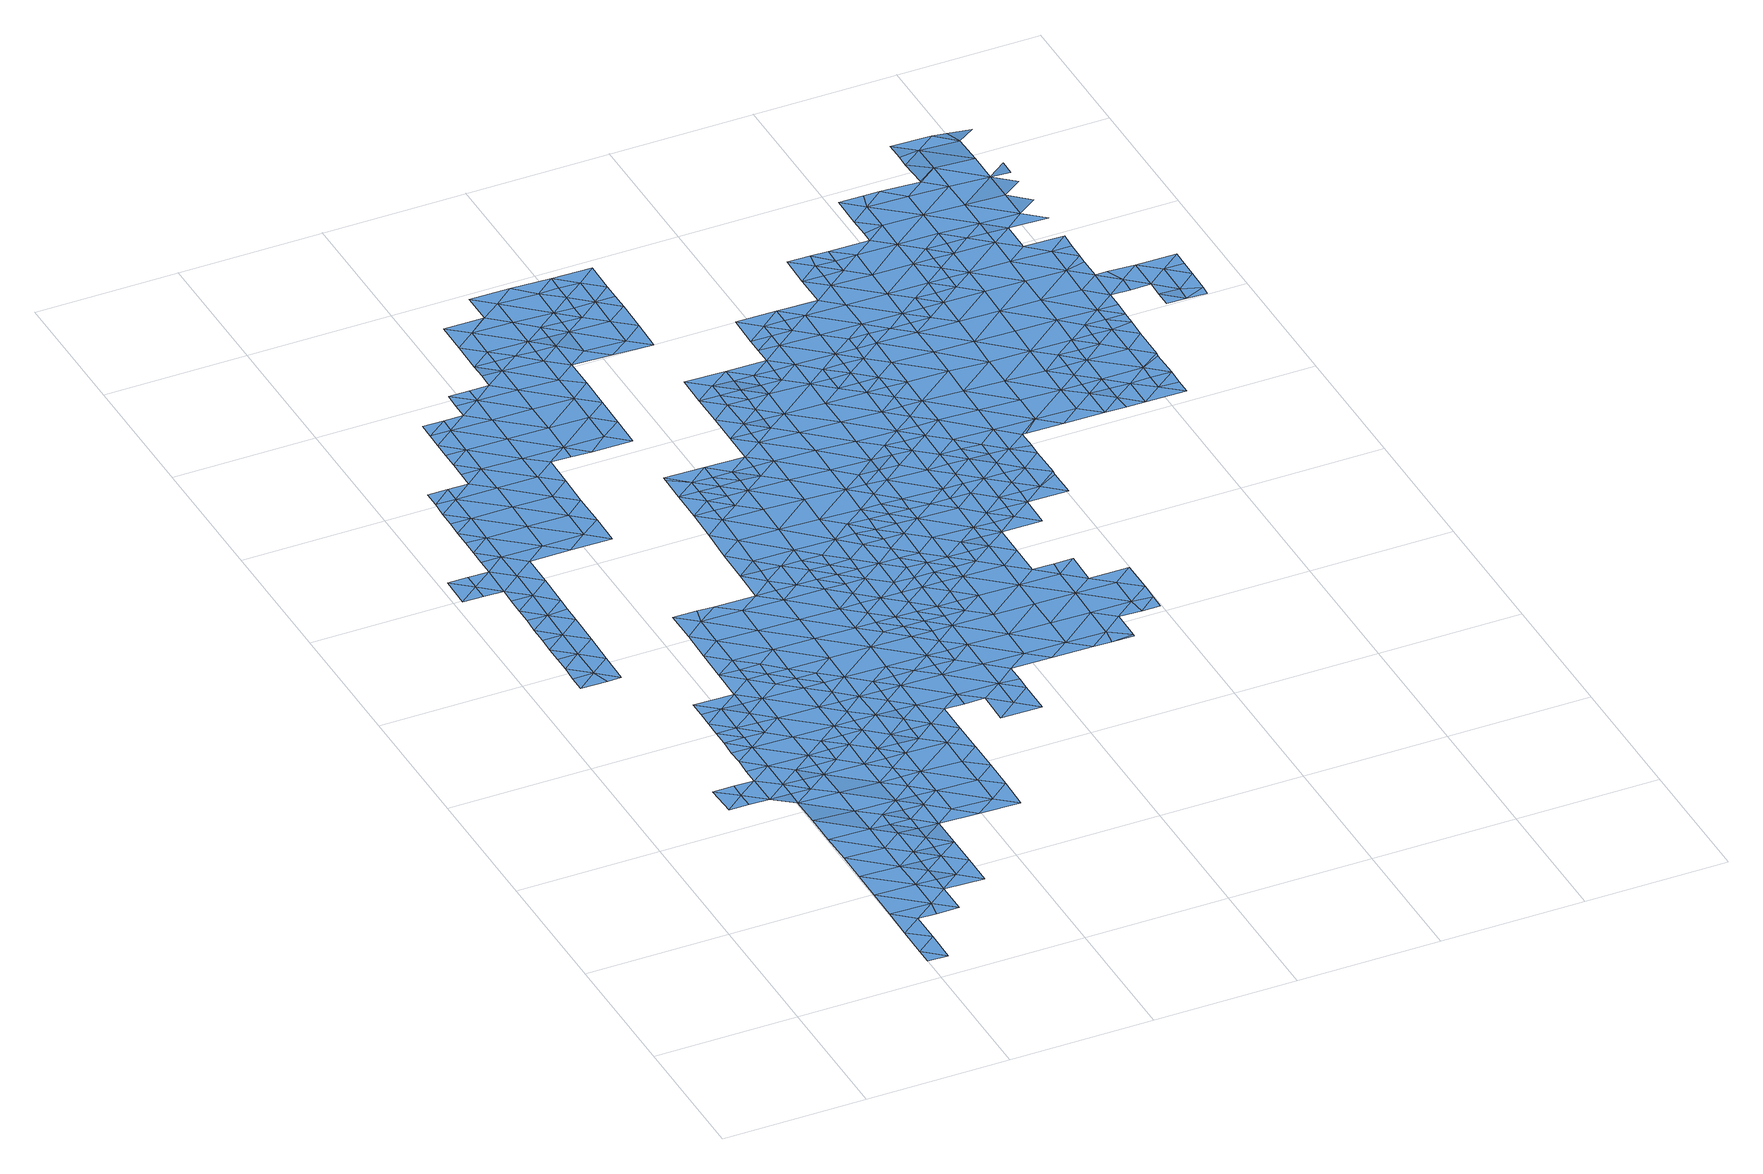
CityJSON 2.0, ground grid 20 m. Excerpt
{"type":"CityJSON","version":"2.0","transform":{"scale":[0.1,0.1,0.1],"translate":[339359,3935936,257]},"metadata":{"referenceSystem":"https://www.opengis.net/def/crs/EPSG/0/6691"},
"CityObjects":{
"waterbody1":{"type":"WaterBody","attributes":{"name":"5","class":"1140","function":"1","WaterBodyRiverFloodingRiskAttribute.description":"3","WaterBodyRiverFloodingRiskAttribute.rankOrg":"2","WaterBodyRiverFloodingRiskAttribute.adminType":"2","WaterBodyRiverFloodingRiskAttribute.scale":"L2"},"geometry":[{"type":"MultiSurface","lod":"1","boundaries":[[[0,1,2]],[[3,4,2]],[[1,3,2]],[[4,5,6]],[[4,3,5]],[[7,8,6]],[[6,5,7]],[[9,7,5]],[[10,8,11]],[[10,12,13]],[[8,7,11]],[[9,14,7]],[[10,11,12]],[[15,11,7]],[[14,15,7]],[[16,13,17]],[[13,12,17]],[[15,18,11]],[[19,20,21]],[[18,22,11]],[[11,22,12]],[[23,16,24]],[[25,21,23]],[[16,17,24]],[[22,26,12]],[[26,27,12]],[[17,12,27]],[[19,21,28]],[[23,24,25]],[[21,29,28]],[[24,17,30]],[[17,27,30]],[[21,25,29]],[[31,25,24]],[[32,31,24]],[[24,30,32]],[[33,34,35]],[[30,27,36]],[[35,28,33]],[[27,37,36]],[[28,29,33]],[[38,29,25]],[[39,30,36]],[[38,25,31]],[[40,34,33]],[[37,41,36]],[[29,42,33]],[[43,39,36]],[[38,42,29]],[[44,40,33]],[[41,43,36]],[[38,31,45]],[[46,44,33]],[[42,46,33]],[[45,47,38]],[[48,49,38]],[[38,47,48]],[[42,38,49]],[[46,50,44]],[[51,50,52]],[[51,44,50]],[[53,54,42]],[[53,42,49]],[[46,42,54]],[[55,56,57]],[[58,52,50]],[[59,55,57]],[[60,61,46]],[[46,61,50]],[[46,54,60]],[[62,63,56]],[[64,58,50]],[[61,64,50]],[[62,56,55]],[[59,65,55]],[[63,66,67]],[[63,62,66]],[[55,68,62]],[[69,70,71]],[[72,65,69]],[[64,61,73]],[[61,74,73]],[[67,66,75]],[[69,71,72]],[[55,65,68]],[[76,77,78]],[[76,64,73]],[[78,64,76]],[[68,79,62]],[[74,80,73]],[[65,72,68]],[[71,81,72]],[[66,62,79]],[[76,82,77]],[[82,83,84]],[[75,66,85]],[[80,86,73]],[[84,77,82]],[[86,87,73]],[[88,68,72]],[[76,73,87]],[[66,89,85]],[[82,90,83]],[[90,81,91]],[[91,83,90]],[[66,79,89]],[[92,93,76]],[[76,87,92]],[[94,79,68]],[[72,81,88]],[[82,76,93]],[[88,94,68]],[[93,95,82]],[[95,96,82]],[[81,90,88]],[[97,89,79]],[[98,85,89]],[[90,82,96]],[[99,88,90]],[[79,94,97]],[[97,100,89]],[[101,99,90]],[[99,94,88]],[[90,96,101]],[[98,89,100]],[[101,96,102]],[[94,103,97]],[[99,103,94]],[[104,98,100]],[[102,105,101]],[[106,100,97]],[[103,106,97]],[[107,104,100]],[[108,99,101]],[[108,101,105]],[[109,107,100]],[[103,99,110]],[[100,106,109]],[[110,111,103]],[[108,105,112]],[[111,113,103]],[[103,113,106]],[[110,99,114]],[[99,108,114]],[[115,107,109]],[[112,116,108]],[[117,118,106]],[[117,106,113]],[[109,106,118]],[[119,115,109]],[[120,110,114]],[[121,122,108]],[[121,108,116]],[[114,108,122]],[[109,118,119]],[[123,120,114]],[[124,115,119]],[[123,114,122]],[[123,125,120]]]}]},
"waterbody2":{"type":"WaterBody","attributes":{"name":"5","class":"1140","function":"1","WaterBodyRiverFloodingRiskAttribute.description":"3","WaterBodyRiverFloodingRiskAttribute.rankOrg":"1","WaterBodyRiverFloodingRiskAttribute.adminType":"2","WaterBodyRiverFloodingRiskAttribute.scale":"L2"},"geometry":[{"type":"MultiSurface","lod":"1","boundaries":[[[126,127,15]],[[127,128,22]],[[126,129,127]],[[129,41,128]],[[41,37,128]],[[18,127,22]],[[26,22,128]],[[26,128,27]],[[18,15,127]],[[128,127,129]],[[37,27,128]]]}]},
"waterbody3":{"type":"WaterBody","attributes":{"name":"5","class":"1140","function":"1","WaterBodyRiverFloodingRiskAttribute.description":"3","WaterBodyRiverFloodingRiskAttribute.rankOrg":"2","WaterBodyRiverFloodingRiskAttribute.adminType":"2","WaterBodyRiverFloodingRiskAttribute.scale":"L2"},"geometry":[{"type":"MultiSurface","lod":"1","boundaries":[[[130,131,132]],[[130,133,134]],[[133,135,134]],[[134,135,136]],[[137,138,136]],[[139,134,138]],[[134,139,131]],[[136,138,134]],[[131,130,134]],[[140,138,141]],[[142,138,140]],[[138,142,139]],[[138,137,141]]]}]},
"waterbody4":{"type":"WaterBody","attributes":{"name":"5","class":"1140","function":"1","WaterBodyRiverFloodingRiskAttribute.description":"3","WaterBodyRiverFloodingRiskAttribute.rankOrg":"1","WaterBodyRiverFloodingRiskAttribute.adminType":"2","WaterBodyRiverFloodingRiskAttribute.scale":"L2"},"geometry":[{"type":"MultiSurface","lod":"1","boundaries":[[[58,64,143]],[[51,52,144]],[[52,58,143]],[[52,143,145]],[[145,143,146]],[[133,145,146]],[[147,148,149]],[[150,132,151]],[[130,132,150]],[[150,145,133]],[[150,133,130]],[[135,133,146]],[[152,20,153]],[[71,70,154]],[[155,70,69]],[[155,156,70]],[[148,153,20]],[[148,157,153]],[[158,148,20]],[[158,149,148]],[[158,20,19]],[[19,28,158]],[[158,28,35]],[[35,34,158]],[[159,152,153]],[[153,160,159]],[[135,146,136]],[[136,146,156]],[[146,161,156]],[[156,161,154]],[[157,160,153]],[[83,154,161]],[[84,83,161]],[[77,84,161]],[[77,161,143]],[[78,77,143]],[[156,137,136]],[[149,162,147]],[[149,150,162]],[[150,149,144]],[[34,144,149]],[[40,144,34]],[[40,44,144]],[[51,144,44]],[[158,34,149]],[[150,144,145]],[[151,162,150]],[[70,156,154]],[[143,161,146]],[[78,143,64]],[[91,154,83]],[[81,71,91]],[[144,52,145]],[[91,71,154]],[[59,57,155]],[[59,69,65]],[[69,59,155]],[[141,156,155]],[[57,141,155]],[[137,156,141]]]}]},
"waterbody5":{"type":"WaterBody","attributes":{"name":"5","class":"1140","function":"1","WaterBodyRiverFloodingRiskAttribute.description":"3","WaterBodyRiverFloodingRiskAttribute.rankOrg":"2","WaterBodyRiverFloodingRiskAttribute.adminType":"2","WaterBodyRiverFloodingRiskAttribute.scale":"L2"},"geometry":[{"type":"MultiSurface","lod":"1","boundaries":[[[163,164,165]],[[166,167,168]],[[163,169,166]],[[165,170,171]],[[172,173,170]],[[174,175,176]],[[177,176,175]],[[178,176,177]],[[177,179,178]],[[180,179,181]],[[182,183,184]],[[183,185,186]],[[187,184,183]],[[186,187,183]],[[188,189,190]],[[190,189,191]],[[190,191,192]],[[192,191,193]],[[194,195,196]],[[197,196,195]],[[198,199,200]],[[201,202,198]],[[203,202,204]],[[205,206,207]],[[200,208,209]],[[209,198,200]],[[209,201,198]],[[210,201,209]],[[211,212,213]],[[214,212,211]],[[212,214,215]],[[214,211,216]],[[205,217,216]],[[217,205,218]],[[219,220,221]],[[222,203,223]],[[220,224,225]],[[224,226,173]],[[173,226,170]],[[170,226,171]],[[227,171,228]],[[229,230,231]],[[230,232,231]],[[233,234,235]],[[236,235,234]],[[237,235,236]],[[231,235,237]],[[238,231,237]],[[238,239,231]],[[240,241,189]],[[241,242,189]],[[243,244,245]],[[243,246,244]],[[247,244,246]],[[248,249,185]],[[249,248,167]],[[167,248,250]],[[248,183,250]],[[251,250,183]],[[181,250,251]],[[250,181,168]],[[177,168,181]],[[164,168,177]],[[168,164,166]],[[166,164,163]],[[181,179,177]],[[165,164,175]],[[175,170,165]],[[175,172,170]],[[174,172,175]],[[180,252,253]],[[252,180,181]],[[249,254,255]],[[255,254,194]],[[194,254,195]],[[195,254,166]],[[254,167,166]],[[166,197,195]],[[166,169,197]],[[208,256,209]],[[205,211,206]],[[257,206,211]],[[200,199,258]],[[259,260,258]],[[257,211,213]],[[261,213,212]],[[261,212,262]],[[262,212,263]],[[264,262,263]],[[209,256,263]],[[256,264,263]],[[263,265,210]],[[265,263,215]],[[263,212,215]],[[224,222,226]],[[165,171,227]],[[165,227,163]],[[266,267,268]],[[266,269,173]],[[224,173,269]],[[267,266,173]],[[173,172,267]],[[263,210,209]],[[204,270,223]],[[223,203,204]],[[211,205,216]],[[220,222,224]],[[222,220,203]],[[219,203,220]],[[203,219,202]],[[202,219,198]],[[198,219,199]],[[271,199,219]],[[272,221,220]],[[272,220,225]],[[273,225,224]],[[224,269,273]],[[193,191,245]],[[245,191,189]],[[188,274,229]],[[190,192,275]],[[199,259,258]],[[219,221,271]],[[188,190,274]],[[188,239,189]],[[190,275,274]],[[164,177,175]],[[181,251,252]],[[182,251,183]],[[167,250,168]],[[254,249,167]],[[185,183,248]],[[186,185,247]],[[276,247,246]],[[193,245,244]],[[242,245,189]],[[239,240,189]],[[188,231,239]],[[232,233,235]],[[235,231,232]],[[188,229,231]],[[277,186,247]],[[278,277,247]],[[276,278,247]],[[255,279,249]],[[207,280,205]],[[222,223,281]],[[247,282,244]],[[185,282,247]],[[185,249,282]],[[283,200,258]],[[283,258,284]],[[284,258,260]],[[228,281,285]],[[171,281,228]],[[226,281,171]],[[281,226,222]],[[270,285,223]],[[223,285,281]],[[193,282,279]],[[218,205,280]],[[282,249,279]],[[193,244,282]]]}]},
"waterbody6":{"type":"WaterBody","attributes":{"name":"5","class":"1140","function":"1","WaterBodyRiverFloodingRiskAttribute.description":"3","WaterBodyRiverFloodingRiskAttribute.rankOrg":"2","WaterBodyRiverFloodingRiskAttribute.adminType":"2","WaterBodyRiverFloodingRiskAttribute.scale":"L2"},"geometry":[{"type":"MultiSurface","lod":"1","boundaries":[[[286,287,288]],[[288,289,286]],[[290,291,287]],[[290,287,286]],[[289,292,286]],[[293,291,290]],[[294,291,293]],[[295,294,293]],[[290,286,296]],[[286,292,296]],[[290,297,293]],[[293,298,295]],[[292,299,296]],[[290,296,297]],[[297,300,293]],[[299,301,296]],[[293,300,298]],[[302,303,124]],[[296,304,297]],[[305,306,307]],[[305,298,306]],[[301,303,308]],[[298,300,306]],[[303,302,308]],[[296,301,304]],[[297,309,300]],[[310,307,306]],[[301,308,304]],[[302,311,308]],[[309,306,300]],[[312,297,304]],[[306,313,310]],[[308,314,304]],[[309,297,312]],[[314,308,311]],[[309,315,306]],[[314,316,304]],[[316,317,304]],[[306,315,313]],[[312,304,317]],[[311,318,314]],[[318,311,319]],[[313,320,321]],[[322,314,318]],[[321,320,323]],[[319,324,318]],[[313,315,320]],[[325,315,309]],[[312,317,326]],[[327,328,323]],[[309,312,325]],[[317,329,326]],[[323,320,327]],[[330,318,324]],[[322,318,330]],[[331,320,315]],[[332,333,334]],[[335,324,332]],[[312,326,325]],[[336,328,327]],[[332,334,335]],[[337,327,320]],[[326,329,338]],[[339,324,335]],[[315,325,331]],[[330,324,339]],[[340,336,327]],[[334,341,335]],[[342,343,326]],[[342,326,338]],[[325,326,343]],[[337,320,331]],[[344,345,338]],[[346,340,327]],[[345,330,339]],[[344,330,345]],[[343,347,325]],[[348,331,325]],[[349,350,335]],[[335,350,339]],[[349,335,341]],[[347,348,325]],[[351,338,345]],[[327,337,346]],[[350,352,339]],[[339,352,345]],[[346,353,340]],[[354,331,348]],[[345,355,351]],[[356,353,357]],[[356,340,353]],[[337,331,354]],[[358,352,350]],[[359,355,345]],[[337,360,346]],[[352,359,345]],[[353,361,357]],[[362,361,363]],[[362,357,361]],[[354,348,364]],[[365,353,346]],[[337,354,360]],[[366,363,361]],[[358,367,352]],[[364,368,354]],[[369,368,364]],[[370,355,359]],[[346,360,365]],[[371,360,354]],[[353,372,361]],[[361,373,366]],[[368,371,354]],[[352,367,374]],[[359,352,375]],[[375,352,374]],[[376,353,365]],[[370,359,377]],[[378,365,360]],[[359,375,377]],[[353,376,372]],[[378,360,371]],[[373,361,372]],[[379,376,365]],[[375,380,377]],[[373,381,382]],[[378,379,365]],[[381,383,382]],[[384,372,376]],[[381,373,372]],[[375,385,380]],[[371,386,378]],[[387,388,389]],[[390,384,376]],[[387,377,388]],[[377,380,388]],[[391,392,393]],[[384,394,372]],[[385,395,380]],[[393,383,396]],[[386,397,378]],[[394,398,372]],[[383,381,396]],[[388,399,389]],[[390,376,379]],[[381,372,398]],[[400,399,401]],[[395,402,380]],[[400,389,399]],[[391,393,396]],[[397,403,378]],[[402,404,380]],[[380,404,388]],[[403,405,378]],[[378,405,379]],[[406,396,381]],[[407,401,399]],[[408,384,390]],[[409,390,379]],[[410,411,388]],[[396,412,391]],[[413,409,379]],[[388,404,410]],[[413,379,405]],[[399,388,411]],[[381,398,406]],[[414,407,399]],[[411,414,399]],[[415,412,396]],[[416,408,390]],[[409,417,390]],[[417,416,390]],[[406,398,418]],[[419,407,414]],[[415,396,406]],[[418,420,406]],[[415,421,412]],[[421,422,423]],[[423,412,421]],[[424,425,406]],[[406,425,415]],[[406,420,424]],[[426,422,421]],[[425,427,415]],[[421,415,427]],[[425,428,427]],[[421,429,426]],[[421,427,429]],[[428,430,427]],[[431,426,432]],[[426,429,432]],[[433,431,432]],[[429,427,434]],[[427,430,434]],[[429,435,432]],[[432,436,433]],[[434,430,437]],[[435,429,434]],[[438,436,432]],[[435,438,432]],[[437,439,434]],[[440,441,434]],[[434,441,435]],[[440,434,439]],[[438,442,436]],[[442,443,444]],[[444,436,442]],[[441,445,435]],[[446,438,435]],[[447,443,442]],[[438,448,442]],[[445,441,449]],[[446,435,445]],[[448,447,442]],[[449,450,445]],[[438,446,448]],[[451,452,445]],[[445,452,446]],[[445,450,451]],[[453,454,455]],[[453,447,454]],[[456,457,446]],[[446,457,448]],[[447,448,454]],[[446,452,456]],[[458,455,459]],[[455,454,459]],[[457,460,448]],[[461,454,448]],[[462,458,459]],[[461,459,454]],[[463,460,457]],[[464,462,459]],[[461,448,460]],[[465,464,459]],[[463,466,460]],[[465,459,461]],[[461,460,467]],[[468,464,465]],[[460,466,467]],[[466,469,467]],[[470,468,465]],[[461,467,471]],[[465,461,470]],[[469,472,467]],[[461,471,470]],[[473,474,468]],[[475,467,472]],[[474,473,476]],[[468,470,473]],[[471,467,475]],[[477,478,476]],[[473,477,476]],[[477,479,478]],[[480,473,470]],[[481,471,475]],[[472,482,475]],[[470,471,480]],[[480,471,481]],[[483,479,477]],[[484,481,475]],[[477,473,485]],[[485,473,480]],[[486,480,481]],[[477,487,483]],[[477,485,487]],[[488,489,480]],[[483,487,490]],[[490,487,491]]]}]},
"waterbody7":{"type":"WaterBody","attributes":{"name":"5","class":"1140","function":"1","WaterBodyRiverFloodingRiskAttribute.description":"3","WaterBodyRiverFloodingRiskAttribute.rankOrg":"1","WaterBodyRiverFloodingRiskAttribute.adminType":"2","WaterBodyRiverFloodingRiskAttribute.scale":"L2"},"geometry":[{"type":"MultiSurface","lod":"1","boundaries":[[[124,492,115]],[[289,288,493]],[[292,493,107]],[[107,492,292]],[[299,292,492]],[[289,493,292]],[[299,303,301]],[[303,299,492]],[[303,492,124]],[[115,492,107]],[[98,493,288]],[[104,493,98]],[[104,107,493]]]}]},
"waterbody8":{"type":"WaterBody","attributes":{"name":"5","class":"1140","function":"1","WaterBodyRiverFloodingRiskAttribute.description":"3","WaterBodyRiverFloodingRiskAttribute.rankOrg":"3","WaterBodyRiverFloodingRiskAttribute.adminType":"2","WaterBodyRiverFloodingRiskAttribute.scale":"L2"},"geometry":[{"type":"MultiSurface","lod":"1","boundaries":[[[305,307,494]],[[305,494,495]],[[295,298,495]],[[494,496,495]],[[495,294,295]],[[496,294,495]],[[298,305,495]]]}]},
"waterbody9":{"type":"WaterBody","attributes":{"name":"5","class":"1140","function":"1","WaterBodyRiverFloodingRiskAttribute.description":"3","WaterBodyRiverFloodingRiskAttribute.rankOrg":"1","WaterBodyRiverFloodingRiskAttribute.adminType":"2","WaterBodyRiverFloodingRiskAttribute.scale":"L2"},"geometry":[{"type":"MultiSurface","lod":"1","boundaries":[[[54,497,498]],[[499,500,501]],[[501,500,502]],[[503,502,500]],[[502,503,504]],[[505,504,503]],[[505,506,504]],[[497,505,503]],[[505,497,507]],[[497,49,507]],[[53,49,497]],[[60,54,498]],[[508,509,510]],[[498,497,500]],[[60,498,61]],[[511,509,508]],[[334,333,512]],[[513,512,333]],[[513,514,512]],[[512,514,511]],[[512,511,508]],[[121,116,515]],[[516,517,518]],[[518,517,506]],[[519,520,521]],[[519,522,520]],[[522,519,523]],[[524,525,526]],[[526,525,527]],[[528,527,525]],[[527,528,529]],[[529,528,530]],[[116,531,515]],[[532,531,116]],[[531,532,533]],[[533,534,531]],[[531,534,535]],[[536,537,93]],[[498,80,74]],[[74,61,498]],[[505,507,518]],[[32,30,39]],[[32,39,538]],[[39,43,538]],[[43,539,47]],[[47,539,507]],[[539,518,507]],[[48,47,507]],[[45,538,47]],[[45,31,538]],[[47,538,43]],[[31,32,538]],[[349,341,540]],[[541,540,341]],[[542,543,529]],[[49,48,507]],[[54,53,497]],[[530,542,529]],[[543,527,529]],[[544,510,509]],[[511,545,509]],[[546,543,542]],[[547,546,542]],[[526,527,548]],[[520,522,548]],[[505,518,506]],[[518,539,516]],[[544,549,550]],[[520,548,551]],[[548,527,551]],[[543,551,527]],[[546,508,543]],[[541,512,508]],[[552,545,511]],[[514,552,511]],[[516,539,43]],[[341,334,512]],[[553,125,554]],[[123,554,125]],[[105,102,537]],[[533,555,556]],[[557,558,533]],[[559,557,533]],[[533,556,559]],[[560,559,556]],[[561,556,555]],[[562,561,555]],[[112,105,532]],[[105,537,532]],[[555,532,537]],[[537,536,555]],[[555,536,562]],[[536,499,562]],[[87,499,536]],[[92,87,536]],[[93,92,536]],[[122,554,123]],[[122,121,515]],[[116,112,532]],[[532,555,533]],[[535,515,531]],[[534,563,535]],[[534,533,558]],[[559,564,557]],[[560,564,559]],[[497,503,500]],[[562,499,501]],[[500,80,498]],[[87,86,499]],[[500,499,80]],[[86,80,499]],[[508,510,543]],[[358,350,540]],[[541,341,512]],[[540,350,349]],[[102,96,537]],[[96,95,537]],[[95,93,537]],[[510,544,550]],[[510,550,543]],[[543,550,551]],[[550,549,551]],[[551,549,520]],[[358,540,367]],[[367,540,565]],[[541,565,540]],[[520,549,521]],[[565,541,566]],[[541,508,566]],[[566,508,546]],[[567,566,546]],[[547,567,546]],[[549,563,521]],[[563,549,535]],[[535,549,544]],[[515,535,544]],[[554,122,515]],[[554,515,544]],[[509,554,544]],[[545,554,509]],[[554,545,553]]]}]},
"waterbody10":{"type":"WaterBody","attributes":{"name":"5","class":"1140","function":"1","WaterBodyRiverFloodingRiskAttribute.description":"3","WaterBodyRiverFloodingRiskAttribute.rankOrg":"4","WaterBodyRiverFloodingRiskAttribute.adminType":"2","WaterBodyRiverFloodingRiskAttribute.scale":"L2"},"geometry":[{"type":"MultiSurface","lod":"1","boundaries":[[[568,569,496]],[[569,568,570]],[[494,307,568]],[[568,496,494]],[[568,571,570]],[[572,571,568]],[[307,572,568]]]}]},
"waterbody11":{"type":"WaterBody","attributes":{"name":"5","class":"1140","function":"1","WaterBodyRiverFloodingRiskAttribute.description":"3","WaterBodyRiverFloodingRiskAttribute.rankOrg":"1","WaterBodyRiverFloodingRiskAttribute.adminType":"2","WaterBodyRiverFloodingRiskAttribute.scale":"L2"},"geometry":[{"type":"MultiSurface","lod":"1","boundaries":[[[125,573,574]],[[120,125,574]],[[573,575,574]],[[574,575,576]],[[576,113,574]],[[577,578,579]],[[576,575,580]],[[581,578,311]],[[581,119,118]],[[117,113,576]],[[111,110,120]],[[311,302,581]],[[302,124,581]],[[119,581,124]],[[118,117,576]],[[118,576,581]],[[581,576,578]],[[580,578,576]],[[319,311,577]],[[311,578,577]],[[332,579,333]],[[577,579,332]],[[332,319,577]],[[324,319,332]],[[111,120,574]],[[111,574,113]]]}]},
"waterbody12":{"type":"WaterBody","attributes":{"name":"5","class":"1140","function":"1","WaterBodyRiverFloodingRiskAttribute.description":"3","WaterBodyRiverFloodingRiskAttribute.rankOrg":"3","WaterBodyRiverFloodingRiskAttribute.adminType":"2","WaterBodyRiverFloodingRiskAttribute.scale":"L2"},"geometry":[{"type":"MultiSurface","lod":"1","boundaries":[[[310,313,582]],[[321,323,582]],[[313,321,582]],[[307,310,572]],[[571,572,582]],[[582,323,571]],[[310,582,572]]]}]},
"waterbody13":{"type":"WaterBody","attributes":{"name":"5","class":"1140","function":"1","WaterBodyRiverFloodingRiskAttribute.description":"3","WaterBodyRiverFloodingRiskAttribute.rankOrg":"2","WaterBodyRiverFloodingRiskAttribute.adminType":"2","WaterBodyRiverFloodingRiskAttribute.scale":"L2"},"geometry":[{"type":"MultiSurface","lod":"1","boundaries":[[[573,553,583]],[[553,545,583]],[[580,575,584]],[[584,583,514]],[[552,514,583]],[[575,583,584]],[[578,580,579]],[[579,580,584]],[[125,553,573]],[[573,583,575]],[[579,584,333]],[[513,333,584]],[[513,584,514]],[[552,583,545]]]}]},
"waterbody14":{"type":"WaterBody","attributes":{"name":"5","class":"1140","function":"1","WaterBodyRiverFloodingRiskAttribute.description":"3","WaterBodyRiverFloodingRiskAttribute.rankOrg":"1","WaterBodyRiverFloodingRiskAttribute.adminType":"2","WaterBodyRiverFloodingRiskAttribute.scale":"L2"},"geometry":[{"type":"MultiSurface","lod":"1","boundaries":[[[585,586,241]],[[585,587,586]],[[587,585,588]],[[588,585,589]],[[242,241,586]],[[585,590,589]],[[589,590,591]],[[590,237,591]],[[237,236,591]],[[243,245,586]],[[238,237,590]],[[590,241,240]],[[586,245,242]],[[585,241,590]],[[586,587,592]],[[593,587,588]],[[594,592,587]],[[246,243,586]],[[238,590,239]],[[240,239,590]],[[236,234,591]],[[587,593,595]],[[587,595,594]],[[276,246,592]],[[592,246,586]],[[596,588,589]],[[591,597,589]],[[278,592,594]],[[276,592,278]],[[591,234,597]],[[589,597,596]]]}]},
"waterbody15":{"type":"WaterBody","attributes":{"name":"5","class":"1140","function":"1","WaterBodyRiverFloodingRiskAttribute.description":"3","WaterBodyRiverFloodingRiskAttribute.rankOrg":"1","WaterBodyRiverFloodingRiskAttribute.adminType":"2","WaterBodyRiverFloodingRiskAttribute.scale":"L2"},"geometry":[{"type":"MultiSurface","lod":"1","boundaries":[[[598,330,344]],[[322,330,598]],[[316,322,598]],[[314,322,316]],[[316,598,317]],[[329,317,598]],[[344,329,598]],[[329,344,338]]]}]},
"waterbody16":{"type":"WaterBody","attributes":{"name":"5","class":"1140","function":"1","WaterBodyRiverFloodingRiskAttribute.description":"3","WaterBodyRiverFloodingRiskAttribute.rankOrg":"3","WaterBodyRiverFloodingRiskAttribute.adminType":"2","WaterBodyRiverFloodingRiskAttribute.scale":"L2"},"geometry":[{"type":"MultiSurface","lod":"1","boundaries":[[[357,362,599]],[[362,600,599]],[[362,363,600]],[[599,601,602]],[[603,602,328]],[[603,328,336]],[[356,357,603]],[[600,601,599]],[[356,603,340]],[[336,340,603]],[[599,602,603]],[[603,357,599]]]}]},
"waterbody17":{"type":"WaterBody","attributes":{"name":"5","class":"1140","function":"1","WaterBodyRiverFloodingRiskAttribute.description":"3","WaterBodyRiverFloodingRiskAttribute.rankOrg":"2","WaterBodyRiverFloodingRiskAttribute.adminType":"2","WaterBodyRiverFloodingRiskAttribute.scale":"L2"},"geometry":[{"type":"MultiSurface","lod":"1","boundaries":[[[604,601,600]],[[600,363,604]],[[605,601,604]],[[606,604,363]],[[607,605,604]],[[606,607,604]]]}]},
"waterbody18":{"type":"WaterBody","attributes":{"name":"5","class":"1140","function":"1","WaterBodyRiverFloodingRiskAttribute.description":"3","WaterBodyRiverFloodingRiskAttribute.rankOrg":"3","WaterBodyRiverFloodingRiskAttribute.adminType":"2","WaterBodyRiverFloodingRiskAttribute.scale":"L2"},"geometry":[{"type":"MultiSurface","lod":"1","boundaries":[[[366,373,608]],[[608,383,607]],[[363,366,606]],[[606,608,607]],[[373,382,608]],[[366,608,606]],[[382,383,608]]]}]},
"waterbody19":{"type":"WaterBody","attributes":{"name":"5","class":"1140","function":"1","WaterBodyRiverFloodingRiskAttribute.description":"3","WaterBodyRiverFloodingRiskAttribute.rankOrg":"1","WaterBodyRiverFloodingRiskAttribute.adminType":"2","WaterBodyRiverFloodingRiskAttribute.scale":"L2"},"geometry":[{"type":"MultiSurface","lod":"1","boundaries":[[[609,395,385]],[[610,395,609]],[[609,367,610]],[[374,367,609]],[[385,375,609]],[[374,609,375]]]}]},
"waterbody20":{"type":"WaterBody","attributes":{"name":"5","class":"1140","function":"1","WaterBodyRiverFloodingRiskAttribute.description":"3","WaterBodyRiverFloodingRiskAttribute.rankOrg":"3","WaterBodyRiverFloodingRiskAttribute.adminType":"2","WaterBodyRiverFloodingRiskAttribute.scale":"L2"},"geometry":[{"type":"MultiSurface","lod":"1","boundaries":[[[611,612,392]],[[391,611,392]],[[391,412,611]],[[412,423,611]],[[423,422,611]],[[422,612,611]]]}]},
"waterbody21":{"type":"WaterBody","attributes":{"name":"5","class":"1140","function":"1","WaterBodyRiverFloodingRiskAttribute.description":"3","WaterBodyRiverFloodingRiskAttribute.rankOrg":"3","WaterBodyRiverFloodingRiskAttribute.adminType":"2","WaterBodyRiverFloodingRiskAttribute.scale":"L2"},"geometry":[{"type":"MultiSurface","lod":"1","boundaries":[[[613,614,615]],[[444,613,615]],[[613,444,443]],[[431,433,615]],[[433,436,615]],[[436,444,615]],[[614,431,615]]]}]},
"waterbody22":{"type":"WaterBody","attributes":{"name":"5","class":"1140","function":"1","WaterBodyRiverFloodingRiskAttribute.description":"3","WaterBodyRiverFloodingRiskAttribute.rankOrg":"1","WaterBodyRiverFloodingRiskAttribute.adminType":"2","WaterBodyRiverFloodingRiskAttribute.scale":"L2"},"geometry":[{"type":"MultiSurface","lod":"1","boundaries":[[[616,617,450]],[[449,616,450]],[[618,616,439]],[[618,439,619]],[[620,618,619]],[[621,618,620]],[[622,623,624]],[[624,623,625]],[[626,625,623]],[[627,626,623]],[[628,626,627]],[[452,626,628]],[[451,626,452]],[[451,450,626]],[[450,617,626]],[[418,398,629]],[[618,621,617]],[[617,621,625]],[[625,621,630]],[[631,630,621]],[[631,621,632]],[[631,632,633]],[[634,631,633]],[[635,636,637]],[[637,636,631]],[[634,637,631]],[[638,637,634]],[[639,638,634]],[[640,639,634]],[[634,641,640]],[[641,634,633]],[[642,641,633]],[[643,641,642]],[[644,645,646]],[[645,644,647]],[[647,644,648]],[[649,650,651]],[[651,652,653]],[[652,651,654]],[[655,652,654]],[[656,655,654]],[[655,656,657]],[[658,655,659]],[[657,659,655]],[[347,343,660]],[[364,348,347]],[[364,347,660]],[[659,657,661]],[[624,662,663]],[[662,624,630]],[[636,662,630]],[[662,636,664]],[[665,664,636]],[[666,645,667]],[[666,667,668]],[[668,667,669]],[[670,669,667]],[[369,364,660]],[[368,671,371]],[[368,369,671]],[[672,671,369]],[[672,369,660]],[[673,672,660]],[[673,389,672]],[[400,401,672]],[[389,400,672]],[[387,389,673]],[[370,377,387]],[[370,387,673]],[[370,673,355]],[[355,673,674]],[[351,355,674]],[[410,404,675]],[[402,395,676]],[[677,676,395]],[[678,679,676]],[[676,679,675]],[[680,675,679]],[[681,675,680]],[[675,681,411]],[[414,411,681]],[[401,407,682]],[[342,338,351]],[[651,650,654]],[[654,683,656]],[[657,656,684]],[[659,661,663]],[[663,664,659]],[[624,663,685]],[[630,624,625]],[[631,636,630]],[[662,664,663]],[[636,686,665]],[[664,658,659]],[[635,686,636]],[[647,667,645]],[[670,667,647]],[[682,397,401]],[[401,397,671]],[[671,397,386]],[[403,397,687]],[[403,687,405]],[[343,342,674]],[[674,660,343]],[[674,673,660]],[[342,351,674]],[[402,676,404]],[[688,689,690]],[[691,690,689]],[[691,681,690]],[[691,419,681]],[[691,682,419]],[[691,687,682]],[[690,681,692]],[[689,693,691]],[[689,694,693]],[[689,695,694]],[[696,695,689]],[[696,697,695]],[[698,697,696]],[[644,697,698]],[[689,699,696]],[[700,694,695]],[[694,700,701]],[[440,439,616]],[[702,701,700]],[[633,702,700]],[[620,702,633]],[[702,620,703]],[[702,703,704]],[[704,703,705]],[[705,703,706]],[[619,706,703]],[[430,706,619]],[[428,706,430]],[[428,424,706]],[[424,428,425]],[[707,405,687]],[[398,394,629]],[[394,384,629]],[[408,629,384]],[[408,416,629]],[[417,708,416]],[[705,416,708]],[[420,416,705]],[[420,629,416]],[[418,629,420]],[[424,420,706]],[[437,430,619]],[[706,420,705]],[[700,695,642]],[[695,709,642]],[[688,699,689]],[[699,698,696]],[[678,676,677]],[[404,676,675]],[[692,681,680]],[[411,410,675]],[[419,414,681]],[[407,419,682]],[[672,401,671]],[[386,371,671]],[[682,687,397]],[[687,691,693]],[[693,694,701]],[[701,702,704]],[[705,708,704]],[[417,409,708]],[[413,405,707]],[[456,628,457]],[[463,457,628]],[[463,628,466]],[[469,466,627]],[[472,469,627]],[[710,472,627]],[[707,687,693]],[[701,707,693]],[[704,707,701]],[[708,707,704]],[[654,650,683]],[[683,711,656]],[[656,711,684]],[[685,712,624]],[[624,712,622]],[[623,710,627]],[[628,627,466]],[[456,452,628]],[[449,441,616]],[[441,440,616]],[[439,437,619]],[[703,620,619]],[[616,618,617]],[[625,626,617]],[[620,632,621]],[[633,632,620]],[[633,700,642]],[[709,643,642]],[[713,709,695]],[[713,695,697]],[[646,697,644]],[[648,644,698]],[[707,708,409]],[[707,409,413]],[[714,622,712]],[[715,622,714]],[[710,622,715]],[[623,622,710]]]}]},
"waterbody23":{"type":"WaterBody","attributes":{"name":"5","class":"1140","function":"1","WaterBodyRiverFloodingRiskAttribute.description":"3","WaterBodyRiverFloodingRiskAttribute.rankOrg":"2","WaterBodyRiverFloodingRiskAttribute.adminType":"2","WaterBodyRiverFloodingRiskAttribute.scale":"L2"},"geometry":[{"type":"MultiSurface","lod":"1","boundaries":[[[643,709,716]],[[717,716,709]],[[639,640,716]],[[716,717,718]],[[713,717,709]],[[719,720,721]],[[722,718,723]],[[645,718,717]],[[646,645,717]],[[635,637,719]],[[713,697,717]],[[717,697,646]],[[640,641,716]],[[643,716,641]],[[719,721,724]],[[645,666,718]],[[720,639,716]],[[718,720,716]],[[720,718,722]],[[720,722,721]],[[718,668,723]],[[666,668,718]],[[720,719,639]],[[638,639,719]],[[724,686,635]],[[635,719,724]],[[719,637,638]]]}]}
},
"vertices":[
[183,3,30],[211,2,30],[183,26,30],[212,49,30],[184,72,29],[213,95,28],[185,118,29],[242,117,28],[186,165,28],[238,94,28],[187,211,27],[243,164,27],[243,210,26],[188,257,26],[270,94,28],[271,140,27],[188,303,25],[244,256,25],[271,163,27],[191,419,20],[162,419,21],[190,396,21],[271,186,26],[189,350,24],[245,302,24],[246,349,22],[272,209,25],[272,232,25],[219,418,20],[247,395,21],[273,279,24],[274,325,23],[273,302,23],[248,441,19],[220,465,19],[219,441,20],[301,255,24],[301,232,24],[303,347,22],[301,278,23],[248,464,19],[329,231,24],[303,394,20],[330,278,22],[276,464,19],[302,324,22],[304,440,19],[331,324,22],[331,347,21],[331,370,21],[305,486,19],[277,487,19],[277,510,18],[332,393,20],[332,416,19],[253,718,17],[225,742,17],[224,696,17],[306,509,18],[252,695,17],[333,439,19],[333,463,19],[253,764,17],[226,788,17],[334,509,18],[281,695,17],[254,811,17],[226,834,17],[309,717,17],[280,672,17],[280,648,17],[308,648,17],[308,671,17],[362,485,18],[361,462,19],[259,834,17],[363,531,18],[335,555,17],[334,532,18],[310,763,17],[390,462,18],[336,647,17],[363,578,17],[336,601,17],[335,578,17],[283,833,17],[390,485,18],[391,508,18],[365,670,17],[311,810,17],[364,624,17],[336,624,17],[391,531,17],[391,554,17],[366,716,17],[392,577,17],[392,600,17],[367,762,17],[340,832,17],[422,669,17],[368,809,17],[421,623,17],[421,600,17],[423,715,17],[368,832,17],[449,599,17],[423,761,17],[396,831,17],[478,622,17],[424,808,17],[451,692,17],[451,715,17],[477,599,17],[451,738,17],[478,668,17],[425,831,17],[505,598,17],[452,761,17],[452,784,17],[453,807,17],[479,691,17],[506,621,17],[506,644,17],[507,667,17],[453,830,17],[507,691,17],
[327,139,26],[299,163,26],[300,209,25],[328,185,26],
[193,558,18],[165,581,18],[165,558,18],[221,557,18],[193,581,18],[222,580,18],[222,603,18],[223,626,17],[194,627,18],[166,604,18],[166,650,18],[223,649,17],[166,627,18],
[306,532,18],[248,487,19],[249,533,18],[250,580,17],[163,489,19],[163,466,19],[192,488,19],[193,534,18],[164,535,18],[134,420,21],[134,443,20],[308,625,17],[252,672,17],[251,626,17],[135,466,20],[191,442,20],[106,420,21],[106,467,19],[307,579,17],[164,512,19],
[233,1204,19],[205,1228,18],[204,1181,19],[262,1227,18],[263,1273,18],[206,1274,18],[261,1204,18],[148,1182,19],[203,1135,19],[120,1206,18],[91,1183,18],[120,1229,18],[148,1229,18],[121,1252,18],[149,1275,18],[121,1275,18],[121,1299,18],[122,1322,18],[150,1321,18],[179,1367,18],[208,1366,18],[180,1390,18],[264,1365,18],[236,1389,18],[208,1389,18],[436,1455,14],[379,1456,14],[435,1408,14],[378,1409,15],[406,1386,15],[350,1387,16],[347,1248,18],[318,1226,18],[346,1202,18],[290,1203,18],[88,999,18],[60,1022,18],[59,976,18],[116,975,18],[116,1021,18],[145,1044,18],[173,1020,19],[84,768,17],[56,791,17],[55,768,17],[58,953,18],[87,952,18],[115,929,17],[84,814,17],[85,860,17],[56,837,17],[113,836,17],[114,883,17],[112,790,17],[111,744,17],[92,744,17],[88,1045,18],[89,1091,18],[61,1068,18],[146,1090,19],[202,1043,19],[90,1137,18],[61,1115,18],[147,1136,19],[232,1158,19],[231,1112,19],[465,1477,14],[465,1501,14],[437,1501,14],[465,1524,14],[466,1570,14],[410,1571,14],[438,1547,14],[409,1548,14],[409,1525,14],[408,1501,14],[408,1478,14],[380,1479,14],[351,1479,15],[351,1456,15],[322,1434,16],[322,1411,16],[350,1433,16],[294,1434,17],[265,1412,17],[263,1319,18],[320,1318,18],[207,1320,18],[179,1344,18],[151,1344,18],[122,1345,18],[319,1272,18],[348,1294,18],[58,930,17],[56,814,17],[31,1000,18],[31,1023,18],[3,1023,18],[57,860,17],[57,884,17],[86,906,17],[58,907,17],[114,908,17],[63,1184,18],[91,1207,18],[63,1207,18],[62,1161,18],[230,1019,19],[60,1045,18],[61,1092,18],[62,1138,18],[464,1431,14],[463,1385,14],[266,1435,17],[237,1412,18],[237,1435,17],[349,1341,18],[55,745,17],[203,1089,19],[321,1364,17],[31,977,18],[2,977,18],[231,1065,19],
[369,901,18],[341,925,19],[341,878,18],[369,878,17],[370,947,20],[342,971,21],[397,877,17],[371,994,21],[343,1017,21],[371,1017,21],[426,900,18],[427,946,20],[400,1016,21],[425,877,17],[428,993,21],[454,876,17],[481,830,17],[453,853,17],[483,899,18],[400,1039,21],[428,1039,21],[400,1062,21],[482,853,17],[484,991,20],[429,1062,21],[510,829,17],[483,945,19],[457,1061,20],[510,875,17],[485,1038,20],[511,899,18],[511,922,18],[538,852,17],[538,829,17],[486,1084,20],[458,1084,20],[539,875,17],[458,1108,19],[566,828,17],[541,990,19],[540,944,18],[487,1130,19],[459,1154,18],[540,921,18],[567,874,17],[542,1037,19],[566,805,17],[565,782,17],[594,781,17],[594,805,17],[487,1153,18],[543,1083,19],[568,921,17],[595,851,17],[515,1153,18],[622,781,17],[568,944,18],[569,967,18],[568,898,17],[596,897,17],[543,1129,18],[569,990,18],[570,1013,18],[623,804,17],[623,827,17],[596,920,17],[652,850,16],[544,1175,17],[598,1036,18],[625,920,16],[516,1176,17],[516,1199,17],[651,827,16],[653,896,16],[599,1082,17],[545,1222,17],[517,1222,17],[517,1245,17],[598,1013,17],[600,1128,17],[545,1245,16],[680,826,16],[627,1035,17],[626,1012,17],[653,919,16],[627,1058,17],[602,1221,16],[574,1244,16],[680,849,16],[680,872,16],[601,1174,16],[681,919,16],[656,1081,16],[657,1127,16],[709,895,16],[603,1267,16],[574,1267,16],[575,1290,16],[630,1197,16],[709,872,16],[655,1058,16],[682,942,16],[710,941,16],[682,965,16],[658,1173,16],[604,1336,16],[575,1337,16],[575,1315,16],[630,1220,16],[737,871,16],[603,1313,16],[684,1057,16],[630,1243,16],[711,987,16],[683,988,16],[683,1011,16],[738,894,16],[684,1080,16],[738,918,16],[685,1103,16],[659,1266,16],[711,1011,16],[658,1196,16],[685,1150,16],[738,941,16],[739,964,16],[632,1336,16],[685,1127,16],[739,987,15],[660,1312,16],[686,1196,16],[686,1173,16],[659,1243,16],[740,1010,15],[687,1242,16],[661,1358,16],[633,1382,16],[633,1359,16],[688,1265,16],[688,1288,16],[690,1381,16],[717,1311,16],[716,1288,16],[717,1357,16],[745,1287,16],[690,1427,16],[718,1403,16],[719,1426,16],[773,1310,16],[774,1356,16],[747,1426,16],[773,1287,16],[775,1402,16],[801,1286,16],[802,1309,16],[802,1333,16],[776,1449,16],[748,1472,16],[747,1449,16],[831,1355,16],[832,1401,16],[805,1471,16],[832,1448,16],[830,1332,16],[859,1332,16],[859,1355,16],[860,1378,16],[805,1488,16],[833,1494,16],[805,1517,15],[860,1401,16],[860,1424,16],[806,1564,15],[834,1540,15],[889,1447,16],[890,1493,15],[840,1563,15],[889,1423,16],[863,1563,15],[891,1539,14],[917,1423,16],[946,1446,15],[920,1562,13],[945,1422,16],[947,1538,13],[947,1492,14],[974,1422,15],[948,1584,12],[920,1563,13],[1002,1445,14],[920,1608,10],[949,1630,9],[921,1626,10],[921,1654,9],[1004,1537,11],[1003,1491,13],[1030,1421,14],[978,1653,8],[1031,1467,12],[1005,1583,10],[1032,1513,11],[1006,1629,7],[1032,1536,10],[1033,1560,9],[999,1653,6],[1034,1652,2],
[425,854,17],[368,855,17],
[372,1063,21],[372,1040,21],[344,1063,21],
[360,393,20],[361,439,19],[418,484,18],[418,438,18],[446,460,18],[446,414,19],[417,392,19],[445,368,20],[416,345,20],[444,322,21],[359,346,21],[649,711,17],[592,666,17],[648,665,17],[593,712,17],[593,758,17],[565,759,17],[565,736,17],[534,621,17],[386,277,21],[443,276,21],[415,299,21],[700,548,17],[703,571,17],[675,549,17],[731,551,17],[731,548,17],[789,593,17],[789,614,17],[764,593,17],[761,617,17],[790,639,17],[762,663,17],[790,685,17],[533,575,17],[477,576,17],[533,528,17],[561,551,17],[590,573,17],[419,530,17],[420,577,17],[302,301,23],[358,300,22],[651,804,17],[650,757,17],[734,686,17],[705,664,17],[591,620,17],[564,690,17],[706,710,17],[735,733,17],[732,594,17],[647,572,17],[648,619,17],[704,618,17],[564,713,17],[535,690,17],[535,667,17],[476,529,17],[504,506,17],[560,505,17],[561,525,17],[532,482,17],[503,459,17],[475,506,17],[447,507,17],[618,550,17],[560,458,17],[679,780,17],[678,734,17],[708,733,17],
[373,1086,20],[345,1104,20],[345,1110,20],[401,1109,20],[401,1085,20],
[508,714,17],[479,714,17],[508,737,17],[480,760,17],[538,806,17],[509,783,17],[537,782,17],[508,760,17],[481,807,17],
[429,1085,20],
[536,713,17],[537,759,17],
[323,1503,16],[323,1457,16],[267,1504,16],[296,1527,16],[324,1549,15],[380,1502,14],[381,1548,14],[266,1458,17],[295,1527,16],[238,1481,17],[239,1528,16],[296,1573,15],[353,1572,15],
[539,898,17],
[488,1223,17],[489,1246,17],[460,1246,17],[460,1200,17],[488,1176,18],
[489,1269,17],[461,1292,17],[518,1268,16],[518,1291,16],
[546,1268,16],
[708,849,16],[736,825,16],
[604,1359,16],[576,1383,16],
[723,1473,16],[691,1473,16],[719,1450,16],
[830,1309,16],[887,1308,16],[829,1263,16],[772,1264,16],[828,1216,16],[886,1262,16],[1001,1352,15],[944,1353,16],[1000,1306,15],[943,1307,16],[887,1354,16],[945,1399,16],[888,1400,16],[658,1220,16],[942,1261,16],[942,1214,15],[885,1215,15],[884,1169,14],[941,1168,14],[998,1190,14],[998,1213,14],[970,1191,14],[969,1168,14],[969,1145,14],[940,1145,14],[912,1146,14],[883,1123,13],[912,1122,13],[938,1030,14],[967,1052,13],[939,1053,13],[966,1006,14],[940,1006,14],[1139,1188,13],[1140,1202,13],[1110,1188,14],[1083,1212,14],[1083,1189,14],[1112,1211,13],[1084,1235,14],[1112,1258,14],[1084,1281,14],[1055,1235,14],[1056,1259,14],[598,989,17],[1045,1282,15],[999,1260,15],[1028,1282,15],[1027,1236,14],[1027,1213,14],[995,1052,14],[995,1029,14],[1024,1051,14],[1023,1027,14],[1023,1005,14],[655,1035,16],[654,988,16],[653,942,16],[597,943,17],[767,940,15],[766,894,16],[794,870,16],[794,910,16],[795,917,16],[795,963,15],[767,986,15],[712,1034,16],[1140,1234,14],[1141,1280,14],[1028,1314,15],[1026,1190,14],[713,1080,16],[801,1009,14],[825,1032,14],[796,1009,14],[768,1033,15],[796,981,15],[769,1079,15],[826,1078,14],[882,1077,13],[882,1031,14],[910,1053,14],[910,1007,14],[853,1008,14],[827,1124,14],[770,1125,15],[827,1170,14],[772,1217,16],[771,1171,16],[715,1219,16],[716,1265,16],[713,1126,16],[714,1172,16],[911,1099,13],[973,1376,16],[1141,1258,14],[1029,1328,15],[911,1076,13],[1029,1352,15],[1030,1375,15],
[940,1122,13],[939,1076,13],[996,1075,14],[997,1167,14],[997,1121,13],[1025,1144,14],[1025,1097,13],[1024,1091,13],[1026,1171,14]
]}
